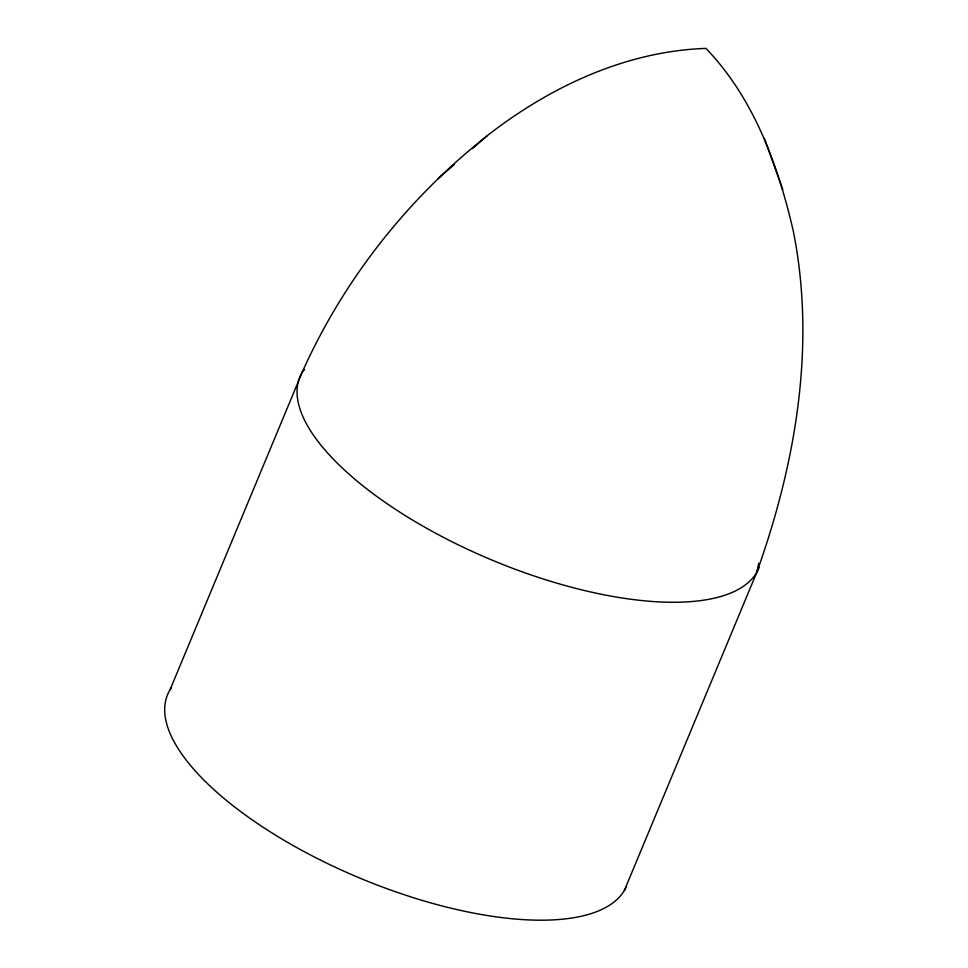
<?xml version="1.0" encoding="UTF-8"?>
<svg xmlns="http://www.w3.org/2000/svg" width="968" height="968" viewBox="0 0 968 968"><rect width="100%" height="100%" fill="white"/><g stroke="black" fill="none" stroke-linecap="round" stroke-linejoin="round"><path stroke-width="1.45" d="M758.682 563.352L756.891 572.124L624.372 890.475M756.71 572.548C795.635 464.011 816.218 345.346 793.264 230.953C778.042 164.899 753.709 98.131 705.95 48.4C625.679 51.135 549.642 86.963 487.122 135.798C407.855 198.452 343.7 279.595 302.367 371.857A248.679 95.566 22.6 0 0 487.037 557.991A248.679 95.566 22.6 0 0 759.323 567.284M170.029 689.785L302.536 371.434L304.702 369.534M438.008 178.729L454.331 164.427M472.469 148.636L487.122 135.798M782.773 189.619L764.369 138.424M626.405 886.567A248.679 95.566 22.6 0 1 349.823 873.814A248.679 95.566 22.6 0 1 171.457 687.558"/></g></svg>
